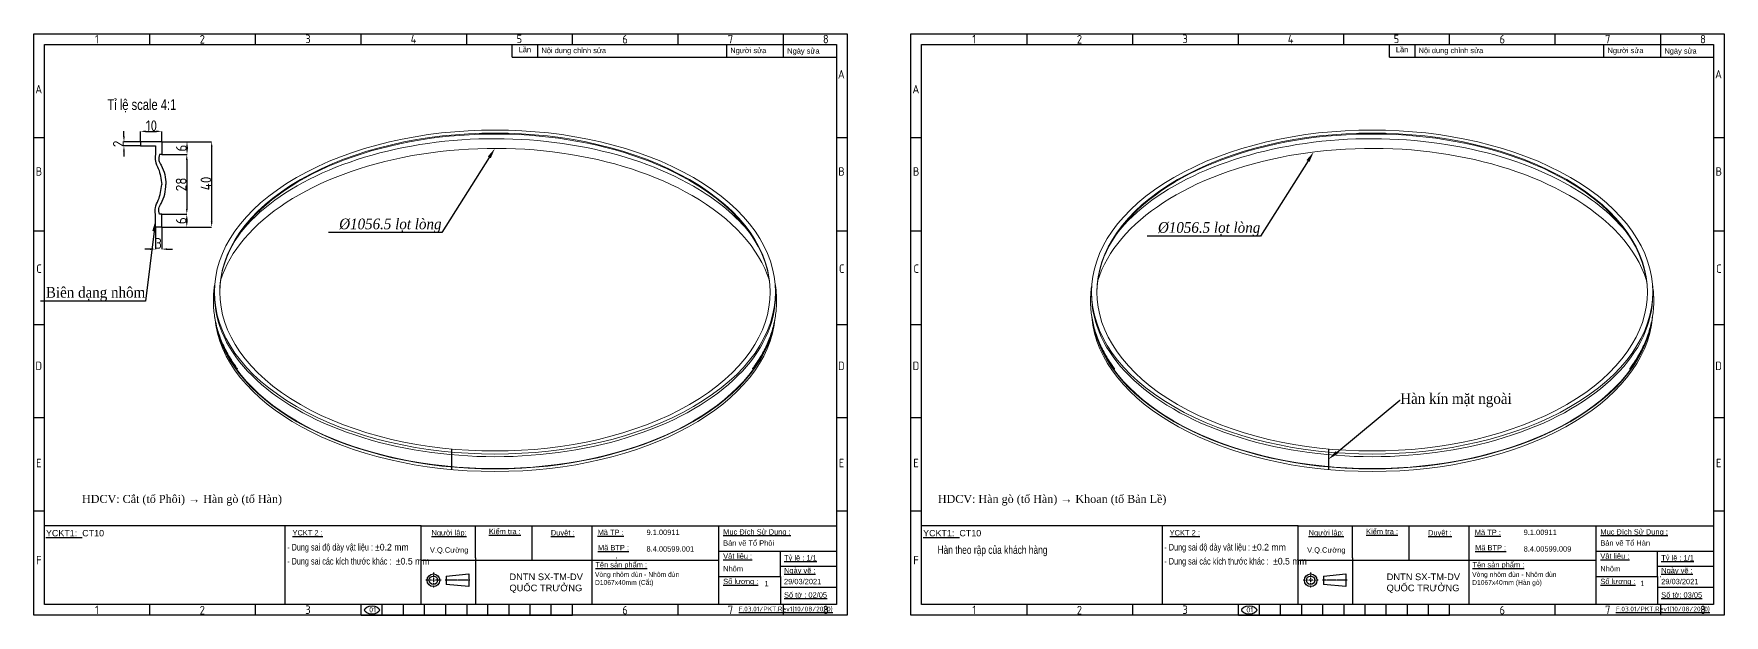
# Model space of a CAD drawing. Header units: millimetres. Extents: x -127318 to -46279, y 54276 to 57025.
# Drawn here: x -67121 to -63951, y 54358 to 55447 of the extents above; entities that cross this region are included whole.
import ezdxf
from ezdxf import colors
from ezdxf.entities.mleader import LeaderData, LeaderLine
from ezdxf.math import Vec2, Vec3

# ---------------------------------------------------------------- set-up
doc = ezdxf.new("R2010")
doc.units = ezdxf.units.MM
doc.header["$PDMODE"] = 2
for name, pattern in [('CENTER', [2, 1.25, -0.25, 0.25, -0.25]), ('CENTERX2', [4, 2.5, -0.5, 0.5, -0.5]), ('CONTPVMNIL', [0])]:
    doc.linetypes.add(name, pattern=pattern)
doc.layers.get('0').update_dxf_attribs({"linetype": 'CONTPVMNIL'})
doc.layers.get('DEFPOINTS').update_dxf_attribs({"color": 6})
for name, color, linetype in [('CENTER', 1, 'CENTERX2'), ('FRAME050', 6, 'Continuous'), ('MAIN', 7, 'Continuous')]:
    doc.layers.add(name, color=color, linetype=linetype)
doc.styles.add('ISOCP', font='isocp')
doc.styles.add('SLDTEXTSTYLE1', font='timesi.ttf', dxfattribs={"width": 0.933})
doc.styles.add('SLDTEXTSTYLE3', font='TXT', dxfattribs={"width": 0.65, "bigfont": 'bigfont'})
doc.styles.get("Standard").update_dxf_attribs({"font": 'isocp.shx'})
doc.styles.add('style1', font='arial.ttf', dxfattribs={"width": 0.75})
doc.dimstyles.new('Dim20$0', dxfattribs={"dimtxt": 20, "dimasz": 10, "dimexe": 0, "dimexo": 0, "dimgap": 0.6, "dimtad": 1, "dimtoh": 1, "dimdsep": 46, "dimtxsty": 'ISOCP', "dimcen": 0, "dimclrd": 3, "dimclre": 3, "dimclrt": 7, "dimadec": 3, "dimazin": 2, "dimtp": 0.05, "dimtm": 0.05, "dimtfac": 0.7, "dimtofl": 0, "dimtmove": 0, "dimatfit": 3, "dimfxl": 1, "dimtolj": 1, "dimarcsym": 0})

# ---------------------------------------------------------------- blocks, each defined once
blk = doc.blocks.new('1233123')
at = {"color": 0, "linetype": 'Continuous', "lineweight": 0, "extrusion": (5.55112e-17, 0.816497, 0.57735)}
for p, q in [((-95702.2, 43919), (-95702.2, 43914.1)), ((-94650.2, 43919), (-94650.2, 43914.1))]:
    blk.add_line(p, q, dxfattribs=at)
at = {"color": 0, "linetype": 'Continuous', "lineweight": 0, "extrusion": (-8.71792e-18, -5.55112e-17, -1)}
blk.add_ellipse((-95176.2, 43919), major_axis=(526, 0), ratio=0.57735, start_param=-0.785398, end_param=5.497787, dxfattribs=at)
at = {"color": 0, "linetype": 'Continuous', "lineweight": 0, "extrusion": (-6.33223e-17, 5.55112e-17, -1)}
blk.add_ellipse((-95176.2, 43919), major_axis=(516, 0), ratio=0.57735, start_param=-0.785398, end_param=5.497787, dxfattribs=at)
at = {"color": 0, "linetype": 'Continuous', "lineweight": 0, "extrusion": (-5.93472e-17, -1.11022e-16, -1)}
blk.add_ellipse((-95176.2, 43917.3), major_axis=(-516, 0), ratio=0.57735, start_param=0.002741, end_param=2.356194, dxfattribs=at)
at = {"color": 0, "linetype": 'Continuous', "lineweight": 0, "extrusion": (-1.92686e-16, -1.11022e-16, -1)}
blk.add_ellipse((-95176.2, 43902.7), major_axis=(526, 0), ratio=0.57735, start_param=-2.716135, end_param=-0.785398, dxfattribs=at)
at = {"color": 0, "linetype": 'Continuous', "lineweight": 0, "extrusion": (-2.41367e-17, -1.11022e-16, -1)}
blk.add_ellipse((-95176.2, 43886.3), major_axis=(-523, 0), ratio=0.57735, start_param=0.181759, end_param=2.356194, dxfattribs=at)
at = {"color": 0, "linetype": 'Continuous', "lineweight": 0, "extrusion": (6.38779e-17, 5.55112e-17, -1)}
blk.add_ellipse((-95176.2, 43917.3), major_axis=(516, 0), ratio=0.57735, start_param=-0.785398, end_param=-0.002741, dxfattribs=at)
at = {"color": 0, "linetype": 'Continuous', "lineweight": 0, "extrusion": (-1.35337e-16, 5.55112e-17, -1)}
blk.add_ellipse((-95176.2, 43902.7), major_axis=(526, 0), ratio=0.57735, start_param=-0.785398, end_param=-0.425458, dxfattribs=at)
at = {"color": 0, "linetype": 'Continuous', "lineweight": 0, "extrusion": (-3.98239e-17, -5.55112e-17, -1)}
blk.add_ellipse((-95176.2, 43886.3), major_axis=(523, 0), ratio=0.57735, start_param=-0.785398, end_param=-0.181759, dxfattribs=at)
at = {"color": 0, "linetype": 'Continuous', "lineweight": 0, "extrusion": (-2.63754e-17, -1.66533e-16, -1)}
blk.add_ellipse((-95176.2, 43902.7), major_axis=(-528, 0), ratio=0.57735, start_param=-0.024089, end_param=0.024089, dxfattribs=at)
at = {"color": 0, "linetype": 'Continuous', "lineweight": 0, "extrusion": (-3.56249e-17, -2.22045e-16, -1)}
blk.add_ellipse((-95176.2, 43914.1), major_axis=(526, 0), ratio=0.57735, start_param=0, end_param=3.141593, dxfattribs=at)
at = {"color": 0, "linetype": 'Continuous', "lineweight": 0, "extrusion": (-7.89729e-17, -5.18833e-33, -1)}
blk.add_ellipse((-95176.2, 43902.7), major_axis=(528, 0), ratio=0.57735, start_param=-0.024089, end_param=0.024089, dxfattribs=at)
at = {"color": 0, "linetype": 'Continuous', "lineweight": 0, "extrusion": (-8.76257e-17, -5.7568e-33, -1)}
blk.add_ellipse((-95176.2, 43886.3), major_axis=(526, 0), ratio=0.57735, start_param=0.048151, end_param=3.093441, dxfattribs=at)
at = {"color": 0, "linetype": 'Continuous', "lineweight": 0, "extrusion": (-8.37263e-17, -1.66533e-16, -1)}
blk.add_ellipse((-95176.2, 43891.2), major_axis=(526, 0), ratio=0.57735, start_param=0.094455, end_param=3.047138, dxfattribs=at)
at = {"color": 0, "linetype": 'Continuous', "lineweight": 0, "extrusion": (-7.97674e-17, -1.11022e-16, -1)}
blk.add_ellipse((-95176.2, 43891.2), major_axis=(525, 0), ratio=0.57735, start_param=0.166792, end_param=2.974801, dxfattribs=at)
at = {"color": 0, "linetype": 'Continuous', "lineweight": 0}
for points, knots in [([(-95704.1, 43910), (-95704, 43912.1), (-95703.9, 43914.2), (-95703.4, 43920.4), (-95703, 43924.5), (-95702.2, 43930.3), (-95701.9, 43931.9), (-95701.6, 43933.6)], [0, 0, 0, 0, 10.000535, 10.000535, 29.680213, 29.680213, 37.707064, 37.707064, 37.707064, 37.707064]), ([(-94650.8, 43933.6), (-94650.4, 43931.1), (-94650, 43928.6), (-94649.2, 43921.9), (-94648.8, 43917.7), (-94648.5, 43912.4), (-94648.4, 43911.2), (-94648.4, 43910)], [476.235586, 476.235586, 476.235586, 476.235586, 488.41631, 488.41631, 508.283057, 508.283057, 513.942314, 513.942314, 513.942314, 513.942314]), ([(-95658.8, 43775), (-95658.8, 43775), (-95658.8, 43775), (-95658.8, 43775), (-95658.8, 43775), (-95658.8, 43775), (-95658.8, 43775), (-95658.8, 43775), (-95658.8, 43775), (-95658.8, 43775), (-95658.8, 43775), (-95658.8, 43775), (-95658.8, 43775), (-95658.8, 43775), (-95658.8, 43775), (-95658.8, 43775), (-95658.8, 43775), (-95658.9, 43775), (-95658.9, 43775), (-95658.9, 43775), (-95658.9, 43775), (-95658.9, 43775.1), (-95658.9, 43775.1), (-95659, 43775.2), (-95659.1, 43775.3), (-95659.3, 43775.7), (-95659.5, 43775.9), (-95660.2, 43776.9), (-95660.8, 43777.6), (-95662.6, 43780.1), (-95663.9, 43782), (-95667.6, 43787.3), (-95669.9, 43790.9), (-95674.5, 43798.4), (-95676.7, 43802.3), (-95681, 43810.1), (-95683, 43814.1), (-95686.7, 43822), (-95688.4, 43826.1), (-95691.6, 43834.1), (-95693.1, 43838.2), (-95695.7, 43846.3), (-95696.9, 43850.4), (-95699.1, 43858.6), (-95700, 43862.7), (-95701.6, 43871), (-95702.2, 43875.1), (-95703.3, 43883.4), (-95703.6, 43887.6), (-95704, 43892.9), (-95704, 43894.1), (-95704.1, 43895.3)], [311.941518, 311.941518, 311.941518, 311.941518, 311.946159, 311.946159, 311.953733, 311.953733, 311.957995, 311.957995, 311.963685, 311.963685, 311.968411, 311.968411, 311.973879, 311.973879, 311.981667, 311.981667, 311.994492, 311.994492, 312.018844, 312.018844, 312.072696, 312.072696, 312.214838, 312.214838, 312.640933, 312.640933, 313.918482, 313.918482, 317.750251, 317.750251, 327.737006, 327.737006, 346.686207, 346.686207, 367.13536, 367.13536, 387.537011, 387.537011, 407.879458, 407.879458, 428.15108, 428.15108, 448.339428, 448.339428, 468.431809, 468.431809, 488.416256, 488.416256, 508.283004, 508.283004, 513.942314, 513.942314, 513.942314, 513.942314]), ([(-94648.4, 43895.3), (-94648.5, 43893.2), (-94648.6, 43891.1), (-94649.1, 43884.9), (-94649.5, 43880.8), (-94650.6, 43872.6), (-94651.3, 43868.5), (-94653, 43860.3), (-94654, 43856.3), (-94656.2, 43848.2), (-94657.4, 43844.1), (-94660.1, 43836.1), (-94661.6, 43832.1), (-94664.9, 43824.1), (-94666.6, 43820.1), (-94670.4, 43812.2), (-94672.4, 43808.3), (-94676.7, 43800.5), (-94679, 43796.6), (-94683.8, 43788.9), (-94686.4, 43785.1), (-94690.4, 43779.4), (-94691.7, 43777.6), (-94693.2, 43775.5), (-94693.3, 43775.4), (-94693.4, 43775.2), (-94693.5, 43775.1), (-94693.6, 43775), (-94693.6, 43775), (-94693.6, 43775), (-94693.6, 43775), (-94693.6, 43775), (-94693.6, 43775), (-94693.6, 43775), (-94693.6, 43775), (-94693.6, 43775), (-94693.6, 43775), (-94693.6, 43775), (-94693.6, 43775), (-94693.6, 43775), (-94693.6, 43775), (-94693.6, 43775), (-94693.6, 43775), (-94693.6, 43775), (-94693.6, 43775), (-94693.6, 43775)], [0, 0, 0, 0, 10.000535, 10.000535, 29.680213, 29.680213, 49.450142, 49.450142, 69.341224, 69.341224, 89.34704, 89.34704, 109.457595, 109.457595, 129.661049, 129.661049, 149.945021, 149.945021, 170.297434, 170.297434, 190.707044, 190.707044, 200.934671, 200.934671, 201.476746, 201.476746, 201.883789, 201.883789, 201.922412, 201.922412, 201.953786, 201.953786, 201.969593, 201.969593, 201.973514, 201.973514, 201.977446, 201.977446, 201.981387, 201.981387, 201.985325, 201.985325, 201.993278, 201.993278, 201.999514, 201.999514, 201.999514, 201.999514])]:
    blk.add_open_spline(points, degree=3, knots=knots, dxfattribs=at)
blk = doc.blocks.new('*D451')
at = {"color": 3, "lineweight": -2, "ltscale": 30, "transparency": 16777216}
for p, q in [((-66951.6, 55254.9), (-66951.6, 55264.9)), ((-66920.8, 55244.9), (-66951.6, 55244.9)), ((-66920.8, 55236.9), (-66951.6, 55236.9)), ((-66951.6, 55226.9), (-66951.6, 55216.9))]:
    blk.add_line(p, q, dxfattribs=at)
at = {"color": 3, "ltscale": 30, "transparency": 16777216}
for points in [[(-66953.3, 55254.9), (-66950, 55254.9), (-66951.6, 55244.9)], [(-66953.3, 55226.9), (-66950, 55226.9), (-66951.6, 55236.9)]]:
    blk.add_solid(points, dxfattribs=at)
at = {"layer": 'DEFPOINTS', "color": 0, "ltscale": 30, "transparency": 16777216}
for p in [(-66920.8, 55244.9), (-66951.6, 55236.9), (-66920.8, 55236.9)]:
    blk.add_point(p, dxfattribs=at)
at = {"color": 7, "ltscale": 30, "transparency": 16777216, "insert": (-66962.2, 55240.9), "char_height": 20, "attachment_point": 5, "rotation": 90, "style": 'ISOCP'}
blk.add_mtext('\\A1;2', dxfattribs=at)
blk = doc.blocks.new('*D450')
at = {"color": 3, "lineweight": -2, "ltscale": 30, "transparency": 16777216}
for p, q in [((-66920.8, 55244.9), (-66920.8, 55264.3)), ((-66910.8, 55264.3), (-66890.8, 55264.3)), ((-66880.8, 55244.9), (-66880.8, 55264.3))]:
    blk.add_line(p, q, dxfattribs=at)
at = {"color": 3, "ltscale": 30, "transparency": 16777216}
for points in [[(-66910.8, 55266), (-66910.8, 55262.7), (-66920.8, 55264.3)], [(-66890.8, 55266), (-66890.8, 55262.7), (-66880.8, 55264.3)]]:
    blk.add_solid(points, dxfattribs=at)
at = {"layer": 'DEFPOINTS', "color": 0, "ltscale": 30, "transparency": 16777216}
for p in [(-66920.8, 55244.9), (-66880.8, 55264.3), (-66880.8, 55244.9)]:
    blk.add_point(p, dxfattribs=at)
at = {"color": 7, "ltscale": 30, "transparency": 16777216, "insert": (-66900.1, 55274.9), "char_height": 20, "attachment_point": 5, "style": 'ISOCP'}
blk.add_mtext('\\A1;10', dxfattribs=at)
blk = doc.blocks.new('*D448')
at = {"color": 3, "lineweight": -2, "ltscale": 30, "transparency": 16777216}
for p, q in [((-66880.8, 55108.9), (-66833.8, 55108.9)), ((-66880.8, 55084.9), (-66833.8, 55084.9)), ((-66833.8, 55098.9), (-66833.8, 55094.9))]:
    blk.add_line(p, q, dxfattribs=at)
at = {"color": 3, "ltscale": 30, "transparency": 16777216}
for points in [[(-66835.5, 55098.9), (-66832.2, 55098.9), (-66833.8, 55108.9)], [(-66835.5, 55094.9), (-66832.2, 55094.9), (-66833.8, 55084.9)]]:
    blk.add_solid(points, dxfattribs=at)
at = {"layer": 'DEFPOINTS', "color": 0, "ltscale": 30, "transparency": 16777216}
for p in [(-66880.8, 55108.9), (-66880.8, 55084.9), (-66833.8, 55084.9)]:
    blk.add_point(p, dxfattribs=at)
at = {"color": 7, "ltscale": 30, "transparency": 16777216, "insert": (-66844.4, 55096.9), "char_height": 20, "attachment_point": 5, "rotation": 90, "style": 'ISOCP'}
blk.add_mtext('\\A1;6', dxfattribs=at)
blk = doc.blocks.new('*D447')
at = {"color": 3, "lineweight": -2, "ltscale": 30, "transparency": 16777216}
for p, q in [((-66892.8, 55084.9), (-66892.8, 55043.6)), ((-66880.8, 55084.9), (-66880.8, 55043.6)), ((-66902.8, 55043.6), (-66912.8, 55043.6)), ((-66870.8, 55043.6), (-66860.8, 55043.6))]:
    blk.add_line(p, q, dxfattribs=at)
at = {"color": 3, "ltscale": 30, "transparency": 16777216}
for points in [[(-66902.8, 55045.2), (-66902.8, 55041.9), (-66892.8, 55043.6)], [(-66870.8, 55045.2), (-66870.8, 55041.9), (-66880.8, 55043.6)]]:
    blk.add_solid(points, dxfattribs=at)
at = {"layer": 'DEFPOINTS', "color": 0, "ltscale": 30, "transparency": 16777216}
for p in [(-66892.8, 55084.9), (-66880.8, 55084.9), (-66880.8, 55043.6)]:
    blk.add_point(p, dxfattribs=at)
at = {"color": 7, "ltscale": 30, "transparency": 16777216, "insert": (-66886.8, 55054.2), "char_height": 20, "attachment_point": 5, "style": 'ISOCP'}
blk.add_mtext('\\A1;3', dxfattribs=at)
blk = doc.blocks.new('ẢERHAEEH')
at = {"layer": 'FRAME050'}
for p, q in [((-261.36, 213.96), (-261.36, 217.92)), ((-221.76, 213.96), (-221.76, 217.92)), ((-182.16, 213.96), (-182.16, 217.92)), ((-142.56, 213.96), (-142.56, 217.92)), ((-102.96, 213.96), (-102.96, 217.92)), ((-63.36, 213.96), (-63.36, 217.92)), ((-23.76, 213.96), (-23.76, 217.92)), ((-300.96, 178.96), (-304.92, 178.96)), ((0, 178.96), (-3.96, 178.96)), ((-300.96, 143.96), (-304.92, 143.96)), ((0, 143.96), (-3.96, 143.96)), ((-304.92, 108.96), (-300.96, 108.96)), ((-3.96, 108.96), (0, 108.96)), ((-300.96, 73.96), (-304.92, 73.96)), ((0, 73.96), (-3.96, 73.96)), ((-300.96, 38.96), (-304.92, 38.96)), ((0, 38.96), (-3.96, 38.96)), ((-261.36, 0), (-261.36, 3.96)), ((-221.76, 0), (-221.76, 3.96)), ((-182.16, 0), (-182.16, 3.96)), ((-182.16, 0), (-102.96, 0)), ((-174.24, 0), (-174.24, 3.96)), ((-166.32, 0), (-166.32, 3.96)), ((-158.4, 0), (-158.4, 3.96)), ((-150.48, 0), (-150.48, 3.96)), ((-142.56, 3.96), (-142.56, 0)), ((-134.64, 0), (-134.64, 3.96)), ((-126.72, 0), (-126.72, 3.96)), ((-118.8, 0), (-118.8, 3.96)), ((-110.88, 0), (-110.88, 3.96)), ((-102.96, 0), (-102.96, 3.96)), ((-63.36, 0), (-63.36, 3.96)), ((-23.76, 0), (-23.76, 3.96))]:
    blk.add_line(p, q, dxfattribs=at)
at = {"layer": 'MAIN', "color": 7, "linetype": 'Continuous'}
blk.add_lwpolyline([(-300.96, 213.96), (-3.96, 213.96), (-3.96, 3.96), (-300.96, 3.96)], close=True, dxfattribs=at)
at = {"layer": 'FRAME050', "style": 'ISOCP'}
for s, p in [('1', (-281.95, 214.36)), ('2', (-242.72, 214.28)), ('3', (-203.13, 214.42)), ('4', (-163.63, 214.36)), ('5', (-123.93, 214.42)), ('6', (-84.25, 214.28)), ('7', (-44.67, 214.36)), ('8', (-9.03, 214.36)), ('A', (-3.41, 201.17)), ('A', (-304.37, 195.59)), ('B', (-304.21, 164.74)), ('B', (-3.25, 164.74)), ('C', (-303.97, 128.3)), ('C', (-3.01, 128.3)), ('D', (-304.3, 91.87)), ('D', (-3.34, 91.87)), ('E', (-304.05, 55.44)), ('E', (-3.09, 55.44)), ('F', (-304.05, 19.01)), ('1', (-281.95, 0.4)), ('2', (-242.72, 0.32)), ('3', (-203.13, 0.46)), ('6', (-84.25, 0.32)), ('7', (-44.67, 0.4)), ('8', (-9.03, 0.4))]:
    blk.add_text(s, height=3.17, dxfattribs=at).set_placement(p)
blk = doc.blocks.new('*D449')
at = {"color": 3, "lineweight": -2, "ltscale": 30, "transparency": 16777216}
for p, q in [((-66880.8, 55244.9), (-66833.4, 55244.9)), ((-66880.8, 55220.9), (-66833.4, 55220.9)), ((-66833.4, 55234.9), (-66833.4, 55230.9))]:
    blk.add_line(p, q, dxfattribs=at)
at = {"color": 3, "ltscale": 30, "transparency": 16777216}
for points in [[(-66835.1, 55234.9), (-66831.8, 55234.9), (-66833.4, 55244.9)], [(-66835.1, 55230.9), (-66831.8, 55230.9), (-66833.4, 55220.9)]]:
    blk.add_solid(points, dxfattribs=at)
at = {"layer": 'DEFPOINTS', "color": 0, "ltscale": 30, "transparency": 16777216}
for p in [(-66880.8, 55244.9), (-66880.8, 55220.9), (-66833.4, 55220.9)]:
    blk.add_point(p, dxfattribs=at)
at = {"color": 7, "ltscale": 30, "transparency": 16777216, "insert": (-66844, 55232.9), "char_height": 20, "attachment_point": 5, "rotation": 90, "style": 'ISOCP'}
blk.add_mtext('\\A1;6', dxfattribs=at)
blk = doc.blocks.new('*D469')
at = {"color": 3, "lineweight": -2, "ltscale": 30, "transparency": 16777216}
for p, q in [((-66880.8, 55220.9), (-66833.8, 55220.9)), ((-66833.8, 55210.9), (-66833.8, 55118.9)), ((-66880.8, 55108.9), (-66833.8, 55108.9))]:
    blk.add_line(p, q, dxfattribs=at)
at = {"color": 3, "ltscale": 30, "transparency": 16777216}
for points in [[(-66835.5, 55210.9), (-66832.2, 55210.9), (-66833.8, 55220.9)], [(-66835.5, 55118.9), (-66832.2, 55118.9), (-66833.8, 55108.9)]]:
    blk.add_solid(points, dxfattribs=at)
at = {"layer": 'DEFPOINTS', "color": 0, "ltscale": 30, "transparency": 16777216}
for p in [(-66880.8, 55220.9, 0), (-66880.8, 55108.9, 0), (-66833.8, 55108.9)]:
    blk.add_point(p, dxfattribs=at)
at = {"color": 7, "ltscale": 30, "transparency": 16777216, "insert": (-66844.4, 55164.9), "char_height": 20, "attachment_point": 5, "rotation": 90, "style": 'ISOCP'}
blk.add_mtext('\\A1;28', dxfattribs=at)
blk = doc.blocks.new('*D520')
at = {"color": 3, "lineweight": -2, "ltscale": 30, "transparency": 16777216}
for p, q in [((-66880.8, 55244.9), (-66787.2, 55244.9)), ((-66787.2, 55234.9), (-66787.2, 55094.9)), ((-66880.8, 55084.9), (-66787.2, 55084.9))]:
    blk.add_line(p, q, dxfattribs=at)
at = {"color": 3, "ltscale": 30, "transparency": 16777216}
for points in [[(-66788.8, 55234.9), (-66785.5, 55234.9), (-66787.2, 55244.9)], [(-66788.8, 55094.9), (-66785.5, 55094.9), (-66787.2, 55084.9)]]:
    blk.add_solid(points, dxfattribs=at)
at = {"layer": 'DEFPOINTS', "color": 0, "ltscale": 30, "transparency": 16777216}
for p in [(-66880.8, 55244.9, 0), (-66880.8, 55084.9, 0), (-66787.2, 55084.9)]:
    blk.add_point(p, dxfattribs=at)
at = {"color": 7, "ltscale": 30, "transparency": 16777216, "insert": (-66797.8, 55166.6), "char_height": 20, "attachment_point": 5, "rotation": 90, "style": 'ISOCP'}
blk.add_mtext('\\A1;40', dxfattribs=at)

msp = doc.modelspace()

# ---------------------------------------------------------------- linework, layer by layer
at = {"ltscale": 30}
for p, q in [((-66920.774, 55244.928, 0), (-66920.774, 55236.928, 0)), ((-66880.774, 55244.928, 0), (-66920.774, 55244.928, 0)), ((-66880.774, 55244.928, 0), (-66880.774, 55220.928, 0)), ((-66920.774, 55236.928, 0), (-66892.774, 55236.928, 0)), ((-66892.774, 55236.928, 0), (-66892.774, 55220.928, 0)), ((-66880.774, 55220.928, 0), (-66884.774, 55220.928, 0)), ((-66892.774, 55084.928, 0), (-66892.774, 55108.928, 0)), ((-66880.774, 55084.928, 0), (-66892.774, 55084.928, 0)), ((-66880.774, 55108.928, 0), (-66884.774, 55108.928, 0)), ((-66880.774, 55084.928, 0), (-66880.774, 55108.928, 0)), ((-66337.824, 54668.973, 0), (-66337.824, 54630.467, 0)), ((-64693.275, 54668.973, 0), (-64693.275, 54630.467, 0))]:
    msp.add_line(p, q, dxfattribs=at)
for p, q in [((-66394.669, 54525.268), (-67100.845, 54525.268)), ((-66649.907, 54525.268), (-66649.907, 54377.303)), ((-66187.143, 54525.268), (-66187.143, 54460.754)), ((-65836.2, 54477.505), (-65836.2, 54525.268)), ((-64750.12, 54525.268), (-65456.296, 54525.268)), ((-65005.358, 54525.268), (-65005.358, 54377.303)), ((-64542.594, 54525.268), (-64542.594, 54460.754)), ((-64191.651, 54477.505), (-64191.651, 54525.268)), ((-66394.669, 54460.754), (-66073.889, 54460.754)), ((-66292.692, 54464.856), (-66292.692, 54377.303)), ((-66028.326, 54464.856), (-66027.685, 54464.856)), ((-65721, 54449.369), (-65615.845, 54449.369)), ((-64750.12, 54460.754), (-64429.34, 54460.754)), ((-64648.143, 54464.856), (-64648.143, 54377.303)), ((-64076.451, 54449.369), (-63971.296, 54449.369)), ((-65721, 54410.155), (-65615.845, 54410.155)), ((-64076.451, 54410.155), (-63971.296, 54410.155))]:
    msp.add_line(p, q)
at = {"ltscale": 3}
for p, q in [((-66073.889, 54460.754), (-65836.2, 54460.754)), ((-64429.34, 54460.754), (-64191.651, 54460.754))]:
    msp.add_line(p, q, dxfattribs=at)
at = {"linetype": 'ByBlock'}
for p, q in [((-65721, 54430.103), (-65721, 54377.303)), ((-64076.451, 54430.103), (-64076.451, 54377.303))]:
    msp.add_line(p, q, dxfattribs=at)
at = {"color": 1}
for centre in [(-66486.581, 54367.173), (-64842.032, 54367.173)]:
    msp.add_ellipse(centre, major_axis=(-14.053, 0), ratio=0.55171628, dxfattribs=at)
at = {"ltscale": 30}
for points, knots in [([(-66892.774, 55220.928, 0), (-66893.157, 55216.742, 0), (-66894.01, 55207.422, 0), (-66883.814, 55190.204, 0), (-66882.025, 55175.041, 0), (-66880.832, 55164.928, 0)], [0, 0, 0, 0, 12.32691556, 27.45102966, 57.74438514, 57.74438514, 57.74438514, 57.74438514]), ([(-66884.774, 55220.928, 0), (-66885.761, 55217.182, 0), (-66887.659, 55209.976, 0), (-66876.647, 55192.916, 0), (-66873.25, 55177.2, 0), (-66872.832, 55164.928, 0)], [0, 0, 0, 0, 2.76579234, 5.32139725, 14.50786212, 14.50786212, 14.50786212, 14.50786212]), ([(-66892.774, 55108.928, 0), (-66893.157, 55113.113, 0), (-66894.01, 55122.433, 0), (-66883.814, 55139.651, 0), (-66882.025, 55154.814, 0), (-66880.832, 55164.928, 0)], [0, 0, 0, 0, 12.32691556, 27.45102966, 57.74438514, 57.74438514, 57.74438514, 57.74438514]), ([(-66884.774, 55108.928, 0), (-66885.761, 55112.673, 0), (-66887.659, 55119.879, 0), (-66876.647, 55136.939, 0), (-66873.25, 55152.655, 0), (-66872.832, 55164.928, 0)], [0, 0, 0, 0, 2.76579234, 5.32139725, 14.50786212, 14.50786212, 14.50786212, 14.50786212])]:
    msp.add_open_spline(points, degree=3, knots=knots, dxfattribs=at)
at = {"layer": 'CENTER', "color": 1, "linetype": 'CENTER', "ltscale": 0.05}
for p, q in [((-66357.154, 54422.937), (-66385.677, 54422.937)), ((-66371.415, 54437.198), (-66371.415, 54408.676)), ((-64712.605, 54422.937), (-64741.128, 54422.937)), ((-64726.866, 54437.198), (-64726.866, 54408.676))]:
    msp.add_line(p, q, dxfattribs=at)
at = {"layer": 'CENTER'}
for p, q in [((-66303.047, 54422.937), (-66349.263, 54422.937)), ((-64658.498, 54422.937), (-64704.714, 54422.937))]:
    msp.add_line(p, q, dxfattribs=at)
at = {"layer": 'DEFPOINTS', "ltscale": 30}
for points in [[(-67120.645, 55447.103), (-65596.045, 55447.103), (-65596.045, 54357.503), (-67120.645, 54357.503)], [(-65476.096, 55447.103), (-63951.496, 55447.103), (-63951.496, 54357.503), (-65476.096, 54357.503)]]:
    msp.add_lwpolyline(points, close=True, dxfattribs=at)
at = {"layer": 'MAIN'}
for p, q in [((-66223.655, 55403.303), (-66223.655, 55427.303)), ((-66223.655, 55403.303), (-65615.845, 55403.303)), ((-66175.655, 55403.303), (-66175.655, 55427.303)), ((-65821.517, 55403.303), (-65821.517, 55427.303)), ((-65714.845, 55403.303), (-65714.845, 55427.303)), ((-64579.106, 55403.303), (-64579.106, 55427.303)), ((-64579.106, 55403.303), (-63971.296, 55403.303)), ((-64531.106, 55403.303), (-64531.106, 55427.303)), ((-64176.968, 55403.303), (-64176.968, 55427.303)), ((-64070.296, 55403.303), (-64070.296, 55427.303)), ((-66394.669, 54525.268), (-65615.845, 54525.268)), ((-66394.669, 54460.754), (-66394.669, 54525.268)), ((-66292.692, 54464.856), (-66292.692, 54525.268)), ((-66073.889, 54477.505), (-66073.889, 54525.268)), ((-64750.12, 54460.754), (-64750.12, 54525.268)), ((-64750.12, 54525.268), (-63971.296, 54525.268)), ((-64648.143, 54464.856), (-64648.143, 54525.268)), ((-64429.34, 54477.505), (-64429.34, 54525.268)), ((-66394.669, 54377.303), (-66394.669, 54460.754)), ((-66073.889, 54430.103), (-66073.889, 54477.505)), ((-65836.2, 54477.505), (-65615.845, 54477.505)), ((-65836.2, 54430.103), (-65836.2, 54477.505)), ((-65721, 54430.103), (-65721, 54477.505)), ((-64750.12, 54377.303), (-64750.12, 54460.754)), ((-64429.34, 54430.103), (-64429.34, 54477.505)), ((-64191.651, 54477.505), (-63971.296, 54477.505)), ((-64191.651, 54430.103), (-64191.651, 54477.505)), ((-64076.451, 54430.103), (-64076.451, 54477.505)), ((-66347.441, 54430.778), (-66305.302, 54434.698)), ((-66347.441, 54430.778), (-66347.441, 54415.096)), ((-66305.302, 54411.176), (-66347.441, 54415.096)), ((-66305.302, 54434.698), (-66305.302, 54411.176)), ((-66073.889, 54377.303), (-66073.889, 54430.103)), ((-65836.2, 54430.103), (-65721, 54430.103)), ((-65836.2, 54377.303), (-65836.2, 54430.103)), ((-65715.247, 54430.103), (-65715.037, 54430.103)), ((-64702.892, 54430.778), (-64660.753, 54434.698)), ((-64702.892, 54430.778), (-64702.892, 54415.096)), ((-64660.753, 54411.176), (-64702.892, 54415.096)), ((-64660.753, 54434.698), (-64660.753, 54411.176)), ((-64429.34, 54377.303), (-64429.34, 54430.103)), ((-64191.651, 54430.103), (-64076.451, 54430.103)), ((-64191.651, 54377.303), (-64191.651, 54430.103)), ((-64070.698, 54430.103), (-64070.488, 54430.103))]:
    msp.add_line(p, q, dxfattribs=at)
for centre, radius in [((-66371.415, 54422.937), 11.761), ((-66371.415, 54422.937), 7.841), ((-64726.866, 54422.937), 11.761), ((-64726.866, 54422.937), 7.841)]:
    msp.add_circle(centre, radius, dxfattribs=at)

# ---------------------------------------------------------------- block references
at = {"xscale": 5, "yscale": 5, "zscale": 5}
for p in [(-65596.045, 54357.503), (-63951.496, 54357.503)]:
    msp.add_blockref('ẢERHAEEH', p, dxfattribs=at)
for p in [(28920.171, 11044.149, 0), (30564.72, 11044.149, 0)]:
    msp.add_blockref('1233123', p)

# ---------------------------------------------------------------- texts
at = {"attachment_point": 1}
for s, insert, char_height, width in [('{\\fArial|b0|i0|c0|p34;Lần}', (-66211.572, 55422.57), 10, 24.50884), ('{\\fArial|b0|i0|c0|p34;Lần}', (-64567.023, 55422.57), 10, 24.50884), ('{\\fArial|b0|i0|c0|p34;\\LYCKT1:\\l  CT10}', (-67097.893, 54517.288), 12, 155.33033), ('{\\fArial|b0|i0|c0|p34;\\LYCKT1:\\l  CT10}', (-65453.344, 54517.288), 12, 183.40089), ('{\\fArial|b0|i0|c0|p34;29/03/2021}', (-65714.195, 54425.576), 10, 11.98235), ('{\\fArial|b0|i0|c0|p34;29/03/2021}', (-64069.646, 54425.576), 10, 11.98235), ('{\\LF.03.01/PKT.Rev1(10/08/2020)}', (-65799.007, 54373.575), 9, 28.97216), ('{\\LF.03.01/PKT.Rev1(10/08/2020)}', (-64154.458, 54373.575), 9, 28.97216)]:
    msp.add_mtext(s, dxfattribs=dict(at, insert=insert, char_height=char_height, width=width))
at = {"color": 0, "attachment_point": 1, "style": 'SLDTEXTSTYLE3'}
for s, insert, char_height, width in [('{\\fArial|b0|i0|c0|p34;\\W1;\\C256;Nội dung chỉnh sửa}', (-66168.956, 55420.916), 10, 183.25343), ('{\\fArial|b0|i0|c0|p34;\\W1;\\C256;Người sửa}', (-65814.818, 55420.916), 10, 183.25343), ('{\\fArial|b0|i0|c0|p34;\\W1;\\C256;Ngày sửa}', (-65708.146, 55420.05), 10, 183.25343), ('{\\fArial|b0|i0|c0|p34;\\W1;\\C256;Nội dung chỉnh sửa}', (-64524.407, 55420.916), 10, 183.25343), ('{\\fArial|b0|i0|c0|p34;\\W1;\\C256;Người sửa}', (-64170.269, 55420.916), 10, 183.25343), ('{\\fArial|b0|i0|c0|p34;\\W1;\\C256;Ngày sửa}', (-64063.597, 55420.05), 10, 183.25343), ('{\\fArial|b0|i0|c0|p34;\\W1;\\L\\C256;YCKT 2 :}', (-66635.675, 54516.932), 10, 69.4708), ('{\\fArial|b0|i0|c0|p34;\\W1;\\L\\C256;Người lập:}', (-66375.086, 54516.932), 10, 69.4708), ('{\\fArial|b0|i0|c0|p34;\\W1;\\L\\C256;Kiểm tra :}', (-66267.458, 54519.353), 10, 69.4708), ('{\\fArial|b0|i0|c0|p34;\\W1;\\L\\C256;Duyệt :}', (-66151.222, 54516.932), 10, 69.4708), ('{\\fArial|b0|i0|c0|p34;\\W1;\\L\\C256;Mã TP :}', (-66063.652, 54517.647), 10, 69.4708), ('{\\fArial|b0|i0|c0|p34;\\W1;\\C256;9.1.00911}', (-65972.008, 54517.793), 10, 69.4708), ('{\\fArial|b0|i0|c0|p34;\\W1;\\L\\C256;Mục Đích Sử Dụng :}', (-65828.231, 54518.557), 10, 132.60042), ('{\\fArial|b0|i0|c0|p34;\\W1;\\L\\C256;YCKT 2 :}', (-64991.126, 54516.932), 10, 69.4708), ('{\\fArial|b0|i0|c0|p34;\\W1;\\L\\C256;Người lập:}', (-64730.537, 54516.932), 10, 69.4708), ('{\\fArial|b0|i0|c0|p34;\\W1;\\L\\C256;Kiểm tra :}', (-64622.909, 54519.353), 10, 69.4708), ('{\\fArial|b0|i0|c0|p34;\\W1;\\L\\C256;Duyệt :}', (-64506.673, 54516.932), 10, 69.4708), ('{\\fArial|b0|i0|c0|p34;\\W1;\\L\\C256;Mã TP :}', (-64419.103, 54517.647), 10, 69.4708), ('{\\fArial|b0|i0|c0|p34;\\W1;\\C256;9.1.00911}', (-64327.459, 54517.793), 10, 69.4708), ('{\\fArial|b0|i0|c0|p34;\\W1;\\L\\C256;Mục Đích Sử Dụng :}', (-64183.682, 54518.557), 10, 132.60042), ('{\\fArial|b0|i0|c0|p34; - Dung sai độ dày vật liệu : \\W0.933;%%P0.2 mm}', (-66649.36, 54491.193), 12.5, 402.93533), ('{\\fArial|b0|i0|c0|p34;\\W1;\\C256;V.Q.Cường}', (-66377.984, 54484.675), 10, 69.4708), ('{\\fArial|b0|i0|c0|p34;\\W1;\\L\\C256;Mã BTP :}', (-66063.01, 54489.02), 10, 69.4708), ('{\\fArial|b0|i0|c0|p34;\\W1;\\C256;8.4.00599.001}', (-65972.008, 54486.717), 10, 69.4708), ('{\\fArial|b0|i0|c0|p34;\\W1;\\C256;Bản vẽ Tổ Phôi}', (-65828.231, 54497.791), 10, 132.60042), ('{\\fArial|b0|i0|c0|p34; - Dung sai độ dày vật liệu : \\W0.933;%%P0.2 mm}', (-65004.811, 54491.193), 12.5, 402.93533), ('{\\fArial|b0|i0|c0|p34;\\W1;\\C256;V.Q.Cường}', (-64733.435, 54484.675), 10, 69.4708), ('{\\fArial|b0|i0|c0|p34;\\W1;\\L\\C256;Mã BTP :}', (-64418.461, 54489.02), 10, 69.4708), ('{\\fArial|b0|i0|c0|p34;\\W1;\\C256;8.4.00599.009}', (-64327.459, 54486.717), 10, 69.4708), ('{\\fArial|b0|i0|c0|p34;\\W1;\\C256;Bản vẽ Tổ Hàn }', (-64183.682, 54497.791), 10, 132.60042), ('{\\fArial|b0|i0|c0|p34; - Dung sai các kích thước khác : \\W0.933; %%P0.5 mm}', (-66649.36, 54464.926), 12.5, 402.93533), ('{\\fArial|b0|i0|c0|p34;\\W1;\\L\\C256;Tên sản phẩm :}', (-66067.836, 54456.99), 10, 101.78068), ('{\\fArial|b0|i0|c0|p34;\\W1;\\L\\C256;Vật liệu :}', (-65828.231, 54473.244), 10, 69.4708), ('{\\fArial|b0|i0|c0|p34;\\W1;\\C256;Nhôm}', (-65828.231, 54449.543), 10, 69.4708), ('{\\fArial|b0|i0|c0|p34;\\W1;\\L\\C256;Tỷ lệ : 1/1}', (-65714.109, 54469.984), 10, 69.4708), ('{\\fArial|b0|i0|c0|p34;\\W1;\\L\\C256;Ngày vẽ :}', (-65714.109, 54446.195), 10, 69.4708), ('{\\fArial|b0|i0|c0|p34; - Dung sai các kích thước khác : \\W0.933; %%P0.5 mm}', (-65004.811, 54464.926), 12.5, 402.93533), ('{\\fArial|b0|i0|c0|p34;\\W1;\\L\\C256;Tên sản phẩm :}', (-64423.287, 54456.99), 10, 101.78068), ('{\\fArial|b0|i0|c0|p34;\\W1;\\L\\C256;Vật liệu :}', (-64183.682, 54473.244), 10, 69.4708), ('{\\fArial|b0|i0|c0|p34;\\W1;\\C256;Nhôm}', (-64183.682, 54449.543), 10, 69.4708), ('{\\fArial|b0|i0|c0|p34;\\W1;\\L\\C256;Tỷ lệ : 1/1}', (-64069.56, 54469.984), 10, 69.4708), ('{\\fArial|b0|i0|c0|p34;\\W1;\\L\\C256;Ngày vẽ :}', (-64069.56, 54446.195), 10, 69.4708), ('{\\fArial|b0|i0|c0|p34;\\W1;\\C256;DNTN SX-TM-DV QUỐC TRƯỞNG}', (-66228.961, 54435.657), 12.5, 186.26577), ('{\\fArial|b0|i0|c0|p34;\\W1;\\C256;Vòng nhôm đùn - Nhôm đùn D1067x40mm (Cắt)}', (-66068.54, 54438.331, 0), 9, 235.12179), ('{\\fArial|b0|i0|c0|p34;\\W1;\\L\\C256;Số lượng :}', (-65828.231, 54425.842), 10, 69.4708), ('{\\fArial|b0|i0|c0|p34;\\W1;\\C256;1}', (-65750.706, 54421.491), 10, 69.4708), ('{\\fArial|b0|i0|c0|p34;\\W1;\\C256;DNTN SX-TM-DV QUỐC TRƯỞNG}', (-64584.412, 54435.657), 12.5, 186.26577), ('{\\fArial|b0|i0|c0|p34;\\W1;\\C256;Vòng nhôm đùn - Nhôm đùn D1067x40mm (Hàn gò)}', (-64423.991, 54438.331, 0), 9, 235.12179), ('{\\fArial|b0|i0|c0|p34;\\W1;\\L\\C256;Số lượng :}', (-64183.682, 54425.842), 10, 69.4708), ('{\\fArial|b0|i0|c0|p34;\\W1;\\C256;1}', (-64108.652, 54422.003), 10, 69.4708), ('{\\fArial|b0|i0|c0|p34;\\W1;\\L\\C256;Số tờ : 02/05}', (-65714.109, 54400.46), 10, 84.84055), ('{\\fArial|b0|i0|c0|p34;\\W1;\\L\\C256;Số tờ: 03/05}', (-64069.56, 54400.46), 10, 81.71839)]:
    msp.add_mtext(s, dxfattribs=dict(at, insert=insert, char_height=char_height, width=width))
at = {"ltscale": 30, "attachment_point": 1, "style": 'style1'}
for s, insert, char_height, width in [('Tỉ lệ scale 4:1', (-66982.693, 55324.39, 0), 20, 135.0088), ('\\pt225;{\\fTimes New Roman|b0|i0|c0|p18;^J\\W1;HDCV: Cắt (tổ Phôi) \\fTimes New Roman|b0|i0|c134|p18;→ \\fTimes New Roman|b0|i0|c0|p18;Hàn gò (tổ Hàn)}', (-67030.306, 54607.893, 0), 15, 506.55276), ('\\pt225;{\\fTimes New Roman|b0|i0|c0|p18;^J\\W1;HDCV: Hàn gò (tổ Hàn) \\fTimes New Roman|b0|i0|c134|p18;→ \\fTimes New Roman|b0|i0|c0|p18;Khoan (tổ Bản Lề)}', (-65425.747, 54607.893, 0), 15, 506.55276), ('Hàn theo rập của khách hàng', (-65426.388, 54487.483, 0), 15, 329.01361)]:
    msp.add_mtext(s, dxfattribs=dict(at, insert=insert, char_height=char_height, width=width))
at = {"color": 7, "char_height": 10, "width": 24.50884, "attachment_point": 1}
for insert in [(-66492.062, 54372.644), (-64847.513, 54372.644)]:
    msp.add_mtext('01', dxfattribs=dict(at, insert=insert))

# ---------------------------------------------------------------- dimensions: what is measured, and where the dimension line sits
at = {"ltscale": 30}
for base, p1, p2, picture, middle in [((-66880.774, 55264.338, 0), (-66920.774, 55244.928, 0), (-66880.774, 55244.928, 0), '*D450', (-66900.091, 55264.338, 0)), ((-66880.774, 55043.553, 0), (-66892.774, 55084.928, 0), (-66880.774, 55084.928, 0), '*D447', (-66886.774, 55043.553, 0))]:
    dim = msp.add_linear_dim(base=base, p1=p1, p2=p2, dimstyle='Dim20$0', override={"dimlfac": 0.25}, dxfattribs=at)
    dim.commit()
    dim.dimension.update_dxf_attribs({"geometry": picture, "text_midpoint": middle, "dimtype": 160})
for base, p1, p2, picture, middle in [((-66951.626, 55236.928, 0), (-66920.774, 55244.928, 0), (-66920.774, 55236.928, 0), '*D451', (-66951.626, 55240.928, 0)), ((-66833.43, 55220.928, 0), (-66880.774, 55244.928, 0), (-66880.774, 55220.928, 0), '*D449', (-66833.43, 55232.928, 0)), ((-66787.177, 55084.928, 0), (-66880.774, 55244.928, 0), (-66880.774, 55084.928, 0), '*D520', (-66787.177, 55166.56, 0)), ((-66833.838, 55108.928, 0), (-66880.774, 55220.928, 0), (-66880.774, 55108.928, 0), '*D469', (-66833.838, 55164.928, 0)), ((-66833.838, 55084.928, 0), (-66880.774, 55108.928, 0), (-66880.774, 55084.928, 0), '*D448', (-66833.838, 55096.928, 0))]:
    dim = msp.add_linear_dim(base=base, p1=p1, p2=p2, angle=90, dimstyle='Dim20$0', override={"dimlfac": 0.25}, dxfattribs=at)
    dim.commit()
    dim.dimension.update_dxf_attribs({"geometry": picture, "text_midpoint": middle, "dimtype": 160})

# ---------------------------------------------------------------- leaders
ml = msp.add_multileader_mtext('Standard', dxfattribs=at)
ml.set_content('%%C1056.5 lọt lòng   ', color=256, style='SLDTEXTSTYLE1')
ml.set_leader_properties(color=3)
ml.build(insert=Vec2(0, 0))
ml.multileader.update_dxf_attribs({"text_right_attachment_type": 6, "dogleg_length": 0.36, "arrow_head_size": 20})
ctx = ml.context
ctx.base_point, ctx.char_height, ctx.arrow_head_size, ctx.landing_gap_size, ctx.plane_origin = Vec3(-66543.472, 55087.651, 0), 20, 20, 0.09, Vec3(-66256.059, 55232.433, 0)
ctx.right_attachment, ctx.text_align_type = 6, 2
notes = []
notes.append((ctx, [(0, (1, 1, 0), (-66355.808, 55074.464, 0), (-1, 0), 0.36, [(0, [(-66256.059, 55232.433, 0)], 0, [])])]))
ctx.mtext.insert, ctx.mtext.alignment, ctx.mtext.flow_direction = Vec3(-66356.258, 55100.837, 0), 3, 5
ml = msp.add_multileader_mtext('Standard', dxfattribs=at)
ml.set_content('%%C1056.5 lọt lòng   ', color=256, style='SLDTEXTSTYLE1')
ml.set_leader_properties(color=3)
ml.build(insert=Vec2(0, 0))
ml.multileader.update_dxf_attribs({"text_right_attachment_type": 6, "dogleg_length": 0.36, "arrow_head_size": 20})
ctx = ml.context
ctx.base_point, ctx.char_height, ctx.arrow_head_size, ctx.landing_gap_size, ctx.plane_origin = Vec3(-65008.513, 55080.948, 0), 20, 20, 0.09, Vec3(-64721.099, 55225.73, 0)
ctx.right_attachment, ctx.text_align_type = 6, 2
notes.append((ctx, [(0, (1, 1, 0), (-64820.848, 55067.761, 0), (-1, 0), 0.36, [(0, [(-64721.099, 55225.73, 0)], 0, [])])]))
ctx.mtext.insert, ctx.mtext.alignment, ctx.mtext.flow_direction = Vec3(-64821.298, 55094.134, 0), 3, 5
ml = msp.add_multileader_mtext('Standard', dxfattribs=at)
ml.set_content('{\\fTimes New Roman|b0|i0|c0|p18;Biên dạng nhôm}', color=256, style='SLDTEXTSTYLE1')
ml.set_leader_properties(color=3)
ml.build(insert=Vec2(0, 0))
ml.multileader.update_dxf_attribs({"text_right_attachment_type": 6, "dogleg_length": 0.36, "arrow_head_size": 20})
ctx = ml.context
ctx.base_point, ctx.char_height, ctx.arrow_head_size, ctx.landing_gap_size, ctx.plane_origin = Vec3(-67093.333, 54959.413, 0), 20, 20, 0.09, Vec3(-66892.774, 55096.928, 0)
ctx.right_attachment, ctx.text_align_type = 6, 2
notes.append((ctx, [(0, (1, 1, 0), (-66911.238, 54946.226, 0), (-1, 0), 0.36, [(0, [(-66892.774, 55096.928, 0)], 0, [])])]))
ctx.mtext.insert, ctx.mtext.alignment, ctx.mtext.flow_direction = Vec3(-66911.688, 54972.6, 0), 3, 5
ml = msp.add_multileader_mtext('Standard', dxfattribs=at)
ml.set_content('{\\fTimes New Roman|b0|i0|c0|p18;Hàn kín mặt ngoài}', color=256, style='SLDTEXTSTYLE1')
ml.set_leader_properties(color=3)
ml.build(insert=Vec2(0, 0))
ml.multileader.update_dxf_attribs({"text_right_attachment_type": 6, "dogleg_length": 0.36, "arrow_head_size": 20})
ctx = ml.context
ctx.base_point, ctx.char_height, ctx.arrow_head_size, ctx.landing_gap_size, ctx.plane_origin = Vec3(-64558.945, 54760.372, 0), 20, 20, 0.09, Vec3(-64693.275, 54630.467, 0)
ctx.right_attachment = 6
notes.append((ctx, [(1, (1, 1, 0), (-64559.305, 54760.372, 0), (1, 0), 0.36, [(0, [(-64693.275, 54649.72, 0)], 0, [])])]))
ctx.mtext.insert, ctx.mtext.flow_direction = Vec3(-64558.855, 54773.559, 0), 5
for ctx, leaders in notes:
    for number, flags, end, landing, length, lines in leaders:
        leader = LeaderData()
        leader.index, (leader.has_last_leader_line, leader.has_dogleg_vector, leader.attachment_direction) = number, flags
        leader.last_leader_point, leader.dogleg_vector, leader.dogleg_length = Vec3(end), Vec3(landing), length
        for number, points, colour, breaks in lines:
            line = LeaderLine()
            line.index, line.vertices, line.color, line.breaks = number, Vec3.list(points), colors.encode_raw_color(colour), breaks
            leader.lines.append(line)
        ctx.leaders.append(leader)

doc.saveas('drawing.dxf')
